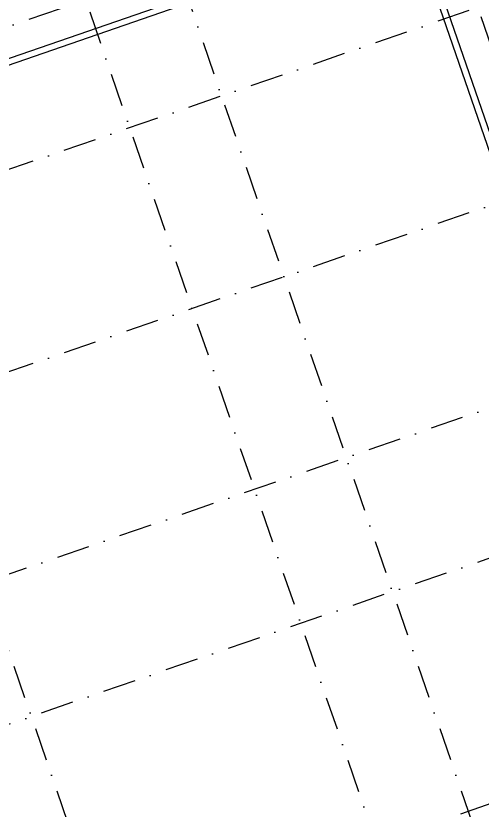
# Model space of a CAD drawing. Header units: millimetres. Extents: x -159515 to 1327256, y -225156 to 138737.
# Drawn here: x 469996 to 484146, y -33011 to -8927 of the extents above; entities that cross this region are included whole.
import ezdxf

# ---------------------------------------------------------------- set-up
doc = ezdxf.new("R2010")
doc.units = ezdxf.units.MM
doc.header["$MEASUREMENT"] = 0
doc.linetypes.add('DASHDOT', pattern=[1, 0.5, -0.25, 0, -0.25])
doc.layers.add('KT-Kich thuoc', color=159, linetype='Continuous', lineweight=18)
doc.layers.add('KT-Luoi truc South Tower', color=8, linetype='DASHDOT')

# ---------------------------------------------------------------- blocks, each defined once
blk = doc.blocks.new('Asix South Tower')
at = {"layer": 'KT-Luoi truc South Tower', "ltscale": 2000}
for p, q in [((-72397.8, 60940.8), (-54232.5, 8325.6)), ((-80172.4, 58256.6), (-62007.1, 5641.4)), ((-82960.9, 57293.9), (-64795.6, 4678.7)), ((-91137.3, 54471), (-72972, 1855.8)), ((-37736.8, 39354.3), (-105450.5, 15976.2)), ((-63379.6, 34838.6), (-106788.6, 19851.7)), ((-37735.1, 33218.9), (-103274.2, 10591.7)), ((-47391.3, 23749.2), (-101381.4, 5109.2)), ((-45988, 19684.6), (-99978.1, 1044.6)), ((-52170.8, 10095.3), (-96381.5, -5168.4))]:
    blk.add_line(p, q, dxfattribs=at)
blk = doc.blocks.new('mbkc-t22')
at = {"elevation": 0}
for points in [[(-26286, 27544), (-26287, 27544), (-28875, 34908, 0.338337), (-32749, 36444), (-62185, 26289, 0.459457), (-64225, 21139), (-55456, 6813, 0.279689), (-50490, 5781), (-27772, 13619, 0.204279), (-27706, 13740), (-27482, 14770, -0.275412), (-26755, 15571), (-22342, 17089, -0.414195), (-21181, 16524), (-12852, -7567, 0.319754), (-8032, -11000), (37106, -11000, 0.36531), (42072, -6689, 0.102434), (42063, -5068), (39621, 6403, 0.132611), (38155, 9202, 0.066499), (37024, 10116, 0.137615), (34943, 10700), (9300, 10700)], [(-53502, 5908, 0.161195), (-50556, 5970), (-27901, 13786), (-27678, 14811, -0.274307), (-26816, 15761), (-22407, 17278, -0.414153), (-20992, 16589), (-12663, -7501, 0.319754), (-8032, -10800), (37104, -10800, 0.151467), (39864, -9900)], [(-53502, 5908, 0.161195), (-50556, 5970), (-27901, 13786), (-27678, 14811, -0.274307), (-26816, 15761), (-22407, 17278, -0.414153), (-20992, 16589), (-12663, -7501, 0.319754), (-8032, -10800), (37104, -10800, 0.151467), (39864, -9900, 0.151467)]]:
    blk.add_lwpolyline(points, format="xyb", dxfattribs=at)

msp = doc.modelspace()

# ---------------------------------------------------------------- block references
msp.add_blockref('mbkc-t22', (502987.2, -22163.9))
at = {"layer": 'KT-Kich thuoc'}
msp.add_blockref('Asix South Tower', (546059.8, -39634.4), dxfattribs=at)

doc.saveas('drawing.dxf')
